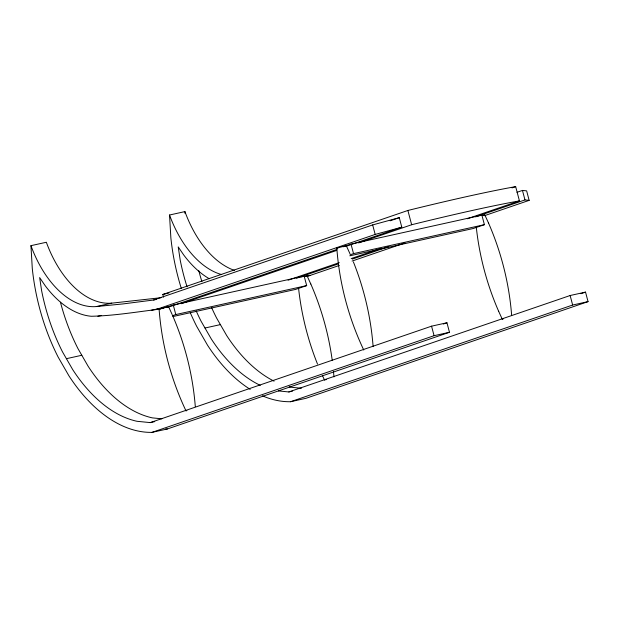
<?xml version="1.0" encoding="UTF-8"?>
<svg xmlns="http://www.w3.org/2000/svg" width="619" height="619" viewBox="0 0 619 619"><rect width="100%" height="100%" fill="white"/><g stroke="black" fill="none" stroke-linecap="round" stroke-linejoin="round"><path stroke-width="0.93" d="M186.025 410.939C170.875 379.029 161.683 344.319 159.098 309.09L168.569 306.653L166.828 307.295M363.755 350.021C348.605 318.096 339.405 283.363 336.821 248.111L346.292 245.673L345.402 246.045M186.28 410.73L186.876 410.513M502.597 319.156L503.193 318.932M163.532 297.143L162.828 294.466L407.882 210.468A199.256 10.778 -14.8 0 1 515.666 186.629L519.434 200.889L467.314 218.755M161.064 297.7L111.722 303.155A94.22 56.491 77.5 0 1 46.348 242.261L30.95 245.666A94.22 56.491 77.5 0 0 96.324 306.56L122.949 303.929L153.605 300.006L372.661 224.921L399.278 217.671L401.793 227.181L346.965 245.975M390.14 220.805L399.278 217.671M163.068 308.038L156.12 309.515L375.176 234.431L401.793 227.181M512.006 187.882L515.666 186.629M166.372 307.403L173.281 305.035L304.161 276.082L306.676 285.599L295.449 289.444L173.049 316.518M343.243 246.78L351.012 244.118L481.892 215.164L484.406 224.674L473.187 228.519L349.836 255.809M171.517 306.111L336.914 249.418M181.228 303.72L336.674 250.44M358.618 242.919L411.65 224.736A199.256 10.778 -14.8 0 1 519.434 200.889M516.981 192.3L522.459 190.42L526.637 190.861L529.152 200.37L484.429 215.698M172.337 315.736L175.788 314.553L306.676 285.599M350.075 254.811L353.526 253.628L484.406 224.674M288.09 280.19L339.297 262.634M351.19 258.564L380.445 248.529M296.524 278.233L338.562 263.826M352.265 259.129L388.817 246.594M475.632 216.843L524.974 199.929L529.152 200.37M301.569 276.972L304.161 276.082M305.569 276.453L310.096 275.455L339.305 265.443M352.079 261.063L405.019 242.919M156.135 309.57C134.586 312.255 112.998 315.814 91.272 316.263A104.085 62.403 77.5 0 1 45.086 285.56L39.647 277.583L41.628 290.744A147.67 88.532 77.5 0 0 62.565 351.994L72.74 369.675A147.67 88.532 77.5 0 0 137.023 421.291L150.216 422.607L431.559 326.174L446.957 322.77L449.471 332.279L167.393 428.967L151.995 432.371A157.551 94.459 77.5 0 1 68.957 375.865L58.101 357.001A157.551 94.459 77.5 0 1 32.289 268.561L30.95 245.666M443.305 324.023L446.957 322.77M151.995 432.371L434.074 335.691L449.471 332.279M278.434 390.914L288.794 391.951L570.138 295.518L585.535 292.114L588.05 301.623L305.972 398.311L290.574 401.716A157.551 94.459 77.5 0 1 262.41 395.827M580.97 293.677L585.535 292.114M290.574 401.716L572.652 305.028L588.05 301.623M483.122 215.66L484.87 215.017L481.845 215.528M325.455 379.857L326.314 379.579M162.124 308.579L163.331 308.277M304.13 276.5L310.096 275.455M181.305 288.408A157.551 94.459 77.5 0 1 170.867 237.905L169.529 215.01L184.926 211.597A94.22 56.491 77.5 0 0 234.454 270.379M96.324 306.56L111.722 303.155M153.605 300.006L156.328 299.403M97.856 316.263L101.477 315.466M151.291 310.305L159.447 308.502M156.12 309.515L170.612 306.312M166.147 307.357L167.687 307.016M169.227 306.676L170.767 306.335M66.411 358.68L81.809 355.275M204.99 328.016L220.387 324.611M150.216 422.607L154.75 421.609M288.794 391.951L292.423 391.146M161.033 308.835L159.129 309.152M337.85 248.041L336.821 248.111M306.885 275.997L310.111 275.509M301.368 388.26L291.007 387.223A147.67 88.532 77.5 0 1 289.181 386.805M161.845 418.823L152.429 417.887A147.67 88.532 77.5 0 1 88.138 366.27L77.963 348.59A147.67 88.532 77.5 0 1 60.453 302.25M488.499 222.972L488.538 223.057C501.243 252.188 509.143 283.417 511.627 315.11M476.282 227.111C479.385 256.088 486.983 284.554 498.635 311.256L498.682 311.342M349.959 253.713L346.261 245.611M310.777 283.943L310.815 284.028C321.408 308.293 328.643 334.02 332.217 360.25M324.573 380.221L322.375 375.4M484.839 214.955L488.538 223.057M498.635 311.256L502.334 319.365M307.117 275.927L310.815 284.028M168.538 306.591L172.198 314.607M172.577 315.504C185.104 344.373 192.849 375.307 195.31 406.683M353.372 261.868C364.196 288.911 370.913 317.593 373.118 346.64M317.493 364.042C307.767 339.738 301.345 314.112 298.559 288.083M570.138 295.518L572.652 305.028M522.459 190.42L524.974 199.929M407.882 210.468L411.65 224.736M431.559 326.174L434.074 335.691M372.661 224.921L375.176 234.431M351.012 244.118L353.526 253.628M173.281 305.035L175.788 314.553M333.502 371.64L333.966 376.909M184.926 211.597L185.035 213.485M250.2 389.359A157.551 94.459 77.5 0 1 207.535 345.209L196.68 326.337A157.551 94.459 77.5 0 1 190.304 312.742M260.289 385.351A147.67 88.532 77.5 0 1 211.319 339.019L201.144 321.338A147.67 88.532 77.5 0 1 196.2 310.962M187.077 286.876A147.67 88.532 77.5 0 1 180.206 260.088L178.226 246.927L183.665 254.896A104.085 62.403 77.5 0 0 209.253 278.736M221.734 274.612A94.22 56.491 77.5 0 1 169.529 215.01M274.078 381.157A147.67 88.532 77.5 0 1 226.716 335.614L216.542 317.926A147.67 88.532 77.5 0 1 211.597 307.558M201.902 281.66A147.67 88.532 77.5 0 1 198.792 270.665M162.828 294.466A246.3 13.316 -14.8 0 1 168.972 292.98M167.393 428.967A157.551 94.459 77.5 0 1 165.613 428.975"/></g></svg>
